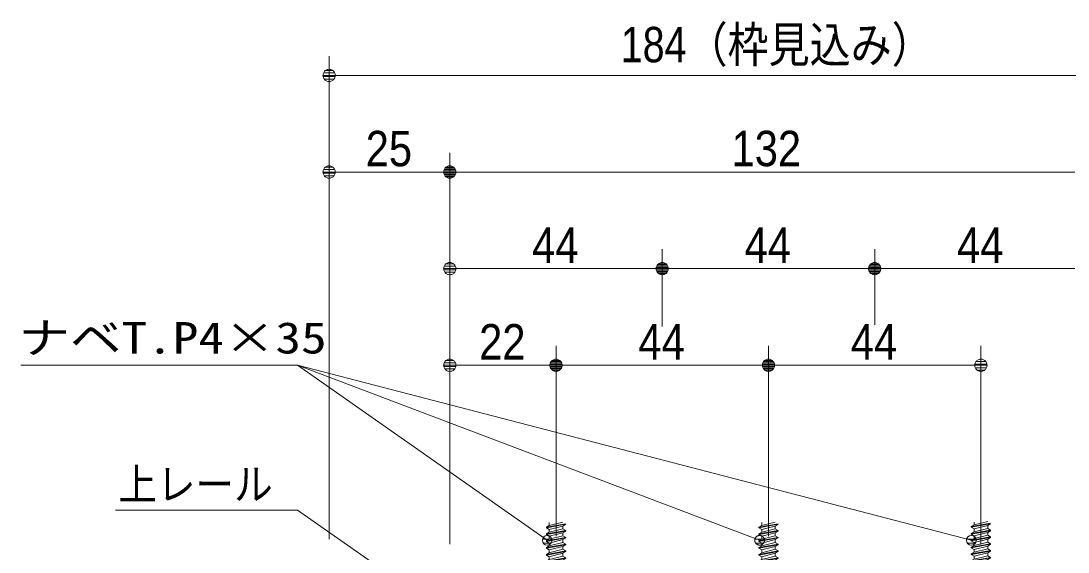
# Model space of a CAD drawing. Units: millimetres, scale not verified, with parts at other scales. Extents: x -6062 to 6062, y -3045 to 3045.
# Drawn here: x 361 to 1445, y 1047 to 1597 of the extents above; entities that cross this region are included whole.
import ezdxf
from ezdxf.enums import TextEntityAlignment as Align

# ---------------------------------------------------------------- set-up
doc = ezdxf.new("R2010")
doc.units = ezdxf.units.MM
doc.header["$LTSCALE"] = 20
for name, color, linetype, lineweight in [('0-0_2寸法-1', 7, 'Continuous', 9), ('0-1_0', 7, 'Continuous', 9), ('0-3_2寸法-3', 7, 'Continuous', 9), ('0-4_3一般', 7, 'Continuous', 9)]:
    doc.layers.add(name, color=color, linetype=linetype, lineweight=lineweight)
doc.styles.add('ＭＳ ゴシック', font='')
doc.styles.add('ＭＳ Ｐゴシック', font='')
doc.styles.get('ＭＳ ゴシック').set_extended_font_data('MS Gothic')
doc.styles.get('ＭＳ Ｐゴシック').set_extended_font_data('MS PGothic')

# ---------------------------------------------------------------- blocks, each defined once
blk = doc.blocks.new('_Dot')
at = {"layer": '0-1_0'}
for p, q in [((-10, 0), (-20, 0)), ((9.78, 2), (-9.78, 2)), ((7.99, 6), (-7.99, 6)), ((9.16, -3.98), (-9.16, -3.98)), ((6, -7.98), (-6, -7.98))]:
    blk.add_line(p, q, dxfattribs=at)
for points in [[(10, 0), (9.92, 1.25), (9.69, 2.49), (9.3, 3.68), (8.76, 4.82), (8.09, 5.88), (7.29, 6.85), (6.37, 7.71), (5.36, 8.44), (4.26, 9.05), (3.09, 9.51), (1.87, 9.82), (0.63, 9.98), (-0.63, 9.98), (-1.87, 9.82), (-3.09, 9.51), (-4.26, 9.05), (-5.36, 8.44), (-6.37, 7.71), (-7.29, 6.85), (-8.09, 5.88), (-8.76, 4.82), (-9.3, 3.68), (-9.69, 2.49), (-9.92, 1.25), (-10, 0), (0, 0)], [(-10, 0), (-9.92, -1.25), (-9.69, -2.49), (-9.3, -3.68), (-8.76, -4.82), (-8.09, -5.88), (-7.29, -6.85), (-6.37, -7.71), (-5.36, -8.44), (-4.26, -9.05), (-3.09, -9.51), (-1.87, -9.82), (-0.63, -9.98), (0.63, -9.98), (1.87, -9.82), (3.09, -9.51), (4.26, -9.05), (5.36, -8.44), (6.37, -7.71), (7.29, -6.85), (8.09, -5.88), (8.76, -4.82), (9.3, -3.68), (9.69, -2.49), (9.92, -1.25), (10, 0), (0, 0)]]:
    blk.add_lwpolyline(points, close=True, dxfattribs=at)
blk = doc.blocks.new('グループ-88')
at = {"layer": '0-4_3一般'}
for p, q in [((53843.7, 21441.6), (54243.7, 21512.2)), ((54183.7, 21560.2), (53903.7, 21489.5)), ((53903.7, 21548.3), (53903.7, 21489.5)), ((54183.7, 21477.6), (54243.7, 21512.2)), ((54183.7, 21477.6), (54183.7, 21418.9)), ((53843.7, 21441.6), (53843.7, 21454.9)), ((54243.7, 21384.2), (53843.7, 21313.6)), ((53843.7, 21313.6), (53903.7, 21348.2)), ((53843.7, 21300.2), (53843.7, 21313.6)), ((53843.7, 21300.2), (53903.7, 21265.6)), ((53903.7, 21406.9), (53903.7, 21348.2)), ((53903.7, 21265.6), (54183.7, 21336.3)), ((54183.7, 21277.5), (53903.7, 21206.9)), ((53903.7, 21265.6), (53903.7, 21206.9)), ((54183.7, 21336.3), (54243.7, 21370.9)), ((54183.7, 21336.3), (54183.7, 21277.5)), ((54243.7, 21242.9), (54183.7, 21277.5)), ((53843.7, 21158.9), (54243.7, 21229.6)), ((53843.7, 21158.9), (53843.7, 21172.2)), ((54243.7, 21101.6), (53843.7, 21030.9)), ((53843.7, 21030.9), (53903.7, 21065.5)), ((53903.7, 21124.3), (53903.7, 21065.5)), ((53903.7, 20982.9), (54183.7, 21053.6)), ((54183.7, 21194.9), (54243.7, 21229.6)), ((54183.7, 21194.9), (54183.7, 21136.2)), ((54183.7, 21053.6), (54243.7, 21088.2)), ((54183.7, 21053.6), (54183.7, 20994.9)), ((54243.7, 21229.6), (54243.7, 21242.9)), ((53843.7, 21017.6), (53843.7, 21030.9)), ((53843.7, 21017.6), (53903.7, 20982.9)), ((53843.7, 20876.2), (54243.7, 20946.9)), ((53843.7, 20876.2), (53843.7, 20889.6)), ((54183.7, 20994.9), (53903.7, 20924.2)), ((53903.7, 20982.9), (53903.7, 20924.2)), ((53903.7, 20841.6), (53903.7, 20782.9)), ((54243.7, 20960.2), (54183.7, 20994.9)), ((54183.7, 20912.3), (54243.7, 20946.9)), ((54183.7, 20912.3), (54183.7, 20853.5)), ((54243.7, 20946.9), (54243.7, 20960.2)), ((54243.7, 20818.9), (53843.7, 20748.2)), ((53843.7, 20748.2), (53903.7, 20782.9)), ((53843.7, 20734.9), (53843.7, 20748.2)), ((53843.7, 20734.9), (53903.5, 20700.4)), ((53853.7, 20654.9), (54233.7, 20654.9)), ((53903.5, 20700.4), (53903.7, 20700.3)), ((53903.7, 20700.3), (54183.7, 20770.9)), ((54183.7, 20770.9), (54243.7, 20805.6)), ((54183.7, 20770.9), (54183.7, 20704.9)), ((54233.7, 20654.9), (54393.7, 20654.9)), ((54393.7, 20654.9), (54393.7, 20582.7)), ((54043.7, 20394.9), (54043.7, 20346.6))]:
    blk.add_line(p, q, dxfattribs=at)
for points in [[(54243.7, 21525.6), (53843.7, 21454.9), (53903.7, 21489.5)], [(53843.7, 21441.6), (53903.7, 21406.9), (54183.7, 21477.6)], [(53843.7, 21300.2), (54243.7, 21370.9), (54243.7, 21384.2)], [(54243.7, 21384.2), (54183.7, 21418.9), (53903.7, 21348.2)], [(54243.7, 21242.9), (53843.7, 21172.2), (53903.7, 21206.9)], [(53843.7, 21158.9), (53903.7, 21124.3), (54183.7, 21194.9)], [(53843.7, 21017.6), (54243.7, 21088.2), (54243.7, 21101.6)], [(54243.7, 21101.6), (54183.7, 21136.2), (53903.7, 21065.5)], [(54243.7, 20960.2), (53843.7, 20889.6), (53903.7, 20924.2)], [(53843.7, 20876.2), (53903.7, 20841.6), (54183.7, 20912.3)], [(54243.7, 20818.9), (54183.7, 20853.5), (53903.7, 20782.9)], [(53693.7, 20582.7), (53693.7, 20654.9), (53853.7, 20654.9)], [(53843.7, 20734.9), (54243.7, 20805.6), (54243.7, 20818.9)]]:
    blk.add_lwpolyline(points, dxfattribs=at)
for centre, radius, start, end in [((53853.7, 20704.9), 50, 270, 312.40515), ((53853.7, 20704.9), 50, 312.40515, 354.8103), ((54233.7, 20704.9), 50, 180, 225), ((54233.7, 20704.9), 50, 225, 270), ((53793.7, 20582.7), 100, 180, 205.65891), ((53793.7, 20582.7), 100, 205.65891, 231.31781), ((54043.7, 20894.9), 500, 231.31781, 250.65891), ((54043.7, 20894.9), 500, 250.65891, 270), ((54043.7, 20894.9), 500, 270, 289.34109), ((54043.7, 20894.9), 500, 289.34109, 308.68219), ((54293.7, 20582.7), 100, 308.68219, 334.34109), ((54293.7, 20582.7), 100, 334.34109, 0)]:
    blk.add_arc(centre, radius, start, end, dxfattribs=at)
blk = doc.blocks.new('グループ-93')
at = {"layer": '0-4_3一般'}
for p, q in [((58643.7, 21525.6), (58243.7, 21454.9)), ((58243.7, 21441.6), (58643.7, 21512.2)), ((58243.7, 21454.9), (58303.7, 21489.5)), ((58583.7, 21560.2), (58303.7, 21489.5)), ((58303.7, 21548.3), (58303.7, 21489.5)), ((58303.7, 21406.9), (58583.7, 21477.6)), ((58583.7, 21477.6), (58643.7, 21512.2)), ((58583.7, 21477.6), (58583.7, 21418.9)), ((58243.7, 21441.6), (58243.7, 21454.9)), ((58243.7, 21441.6), (58303.7, 21406.9)), ((58243.7, 21300.2), (58643.7, 21370.9)), ((58243.7, 21300.2), (58243.7, 21313.6)), ((58583.7, 21418.9), (58303.7, 21348.2)), ((58303.7, 21406.9), (58303.7, 21348.2)), ((58303.7, 21265.6), (58303.7, 21206.9)), ((58643.7, 21384.2), (58583.7, 21418.9)), ((58583.7, 21336.3), (58643.7, 21370.9)), ((58583.7, 21336.3), (58583.7, 21277.5)), ((58643.7, 21370.9), (58643.7, 21384.2)), ((58643.7, 21242.9), (58243.7, 21172.2)), ((58243.7, 21172.2), (58303.7, 21206.9)), ((58243.7, 21158.9), (58243.7, 21172.2)), ((58243.7, 21158.9), (58303.7, 21124.3)), ((58243.7, 21017.6), (58643.7, 21088.2)), ((58303.7, 21124.3), (58583.7, 21194.9)), ((58583.7, 21136.2), (58303.7, 21065.5)), ((58303.7, 21124.3), (58303.7, 21065.5)), ((58583.7, 21194.9), (58643.7, 21229.6)), ((58583.7, 21194.9), (58583.7, 21136.2)), ((58643.7, 21101.6), (58583.7, 21136.2)), ((58583.7, 21053.6), (58643.7, 21088.2)), ((58583.7, 21053.6), (58583.7, 20994.9)), ((58643.7, 21088.2), (58643.7, 21101.6)), ((58243.7, 21017.6), (58243.7, 21030.9)), ((58643.7, 20960.2), (58243.7, 20889.6)), ((58243.7, 20889.6), (58303.7, 20924.2)), ((58243.7, 20876.2), (58243.7, 20889.6)), ((58243.7, 20876.2), (58303.7, 20841.6)), ((58303.7, 20982.9), (58303.7, 20924.2)), ((58303.7, 20841.6), (58583.7, 20912.3)), ((58583.7, 20853.5), (58303.7, 20782.9)), ((58303.7, 20841.6), (58303.7, 20782.9)), ((58583.7, 20912.3), (58643.7, 20946.9)), ((58583.7, 20912.3), (58583.7, 20853.5)), ((58643.7, 20818.9), (58583.7, 20853.5)), ((58093.7, 20654.9), (58253.7, 20654.9)), ((58093.7, 20582.7), (58093.7, 20654.9)), ((58243.7, 20734.9), (58643.7, 20805.6)), ((58243.7, 20734.9), (58243.7, 20748.2)), ((58243.7, 20734.9), (58303.5, 20700.4)), ((58303.5, 20700.4), (58303.7, 20700.3)), ((58303.7, 20700.3), (58583.7, 20770.9)), ((58583.7, 20770.9), (58643.7, 20805.6)), ((58583.7, 20770.9), (58583.7, 20704.9)), ((58643.7, 20805.6), (58643.7, 20818.9)), ((58793.7, 20654.9), (58793.7, 20582.7)), ((58443.7, 20394.9), (58443.7, 20346.6))]:
    blk.add_line(p, q, dxfattribs=at)
for points in [[(58643.7, 21384.2), (58243.7, 21313.6), (58303.7, 21348.2)], [(58243.7, 21300.2), (58303.7, 21265.6), (58583.7, 21336.3)], [(58643.7, 21242.9), (58583.7, 21277.5), (58303.7, 21206.9)], [(58243.7, 21158.9), (58643.7, 21229.6), (58643.7, 21242.9)], [(58643.7, 21101.6), (58243.7, 21030.9), (58303.7, 21065.5)], [(58243.7, 21017.6), (58303.7, 20982.9), (58583.7, 21053.6)], [(58243.7, 20876.2), (58643.7, 20946.9), (58643.7, 20960.2)], [(58643.7, 20960.2), (58583.7, 20994.9), (58303.7, 20924.2)], [(58643.7, 20818.9), (58243.7, 20748.2), (58303.7, 20782.9)], [(58253.7, 20654.9), (58633.7, 20654.9), (58793.7, 20654.9)]]:
    blk.add_lwpolyline(points, dxfattribs=at)
for centre, radius, start, end in [((58253.7, 20704.9), 50, 270, 312.40515), ((58253.7, 20704.9), 50, 312.40515, 354.8103), ((58633.7, 20704.9), 50, 180, 225), ((58633.7, 20704.9), 50, 225, 270), ((58193.7, 20582.7), 100, 180, 205.65891), ((58193.7, 20582.7), 100, 205.65891, 231.31781), ((58443.7, 20894.9), 500, 231.31781, 250.65891), ((58443.7, 20894.9), 500, 250.65891, 270), ((58443.7, 20894.9), 500, 270, 289.34109), ((58443.7, 20894.9), 500, 289.34109, 308.68219), ((58693.7, 20582.7), 100, 308.68219, 334.34109), ((58693.7, 20582.7), 100, 334.34109, 0)]:
    blk.add_arc(centre, radius, start, end, dxfattribs=at)
blk = doc.blocks.new('グループ-101')
at = {"layer": '0-4_3一般'}
for p, q in [((62643.7, 21451.6), (63043.7, 21522.2)), ((62983.7, 21570.2), (62703.7, 21499.5)), ((62703.7, 21558.3), (62703.7, 21499.5)), ((62983.7, 21487.6), (63043.7, 21522.2)), ((62983.7, 21487.6), (62983.7, 21428.9)), ((62643.7, 21451.6), (62643.7, 21464.9)), ((63043.7, 21394.2), (62643.7, 21323.6)), ((62643.7, 21323.6), (62703.7, 21358.2)), ((62643.7, 21310.2), (62643.7, 21323.6)), ((62643.7, 21310.2), (62703.7, 21275.6)), ((62703.7, 21416.9), (62703.7, 21358.2)), ((62703.7, 21275.6), (62983.7, 21346.3)), ((62983.7, 21287.5), (62703.7, 21216.9)), ((62703.7, 21275.6), (62703.7, 21216.9)), ((62983.7, 21346.3), (63043.7, 21380.9)), ((62983.7, 21346.3), (62983.7, 21287.5)), ((63043.7, 21252.9), (62983.7, 21287.5)), ((62643.7, 21168.9), (63043.7, 21239.6)), ((62643.7, 21168.9), (62643.7, 21182.2)), ((63043.7, 21111.6), (62643.7, 21040.9)), ((62643.7, 21040.9), (62703.7, 21075.5)), ((62643.7, 21027.6), (62643.7, 21040.9)), ((62703.7, 21134.3), (62703.7, 21075.5)), ((62703.7, 20992.9), (62983.7, 21063.6)), ((62983.7, 21204.9), (63043.7, 21239.6)), ((62983.7, 21204.9), (62983.7, 21146.2)), ((62983.7, 21063.6), (63043.7, 21098.2)), ((62983.7, 21063.6), (62983.7, 21004.9)), ((63043.7, 21239.6), (63043.7, 21252.9)), ((62643.7, 21027.6), (62703.7, 20992.9)), ((62643.7, 20886.2), (63043.7, 20956.9)), ((62643.7, 20886.2), (62643.7, 20899.6)), ((63043.7, 20828.9), (62643.7, 20758.2)), ((62983.7, 21004.9), (62703.7, 20934.2)), ((62703.7, 20992.9), (62703.7, 20934.2)), ((62703.7, 20851.6), (62703.7, 20792.9)), ((63043.7, 20970.2), (62983.7, 21004.9)), ((62983.7, 20922.3), (63043.7, 20956.9)), ((62983.7, 20922.3), (62983.7, 20863.5)), ((63043.7, 20956.9), (63043.7, 20970.2)), ((62643.7, 20758.2), (62703.7, 20792.9)), ((62643.7, 20744.9), (62643.7, 20758.2)), ((62643.7, 20744.9), (62703.5, 20710.4)), ((62653.7, 20664.9), (63033.7, 20664.9)), ((62703.5, 20710.4), (62703.7, 20710.3)), ((62703.7, 20710.3), (62983.7, 20780.9)), ((62983.7, 20780.9), (63043.7, 20815.6)), ((62983.7, 20780.9), (62983.7, 20714.9)), ((63033.7, 20664.9), (63193.7, 20664.9)), ((63193.7, 20664.9), (63193.7, 20592.7)), ((62843.7, 20404.9), (62843.7, 20356.6))]:
    blk.add_line(p, q, dxfattribs=at)
for points in [[(63043.7, 21535.6), (62643.7, 21464.9), (62703.7, 21499.5)], [(62643.7, 21451.6), (62703.7, 21416.9), (62983.7, 21487.6)], [(62643.7, 21310.2), (63043.7, 21380.9), (63043.7, 21394.2)], [(63043.7, 21394.2), (62983.7, 21428.9), (62703.7, 21358.2)], [(63043.7, 21252.9), (62643.7, 21182.2), (62703.7, 21216.9)], [(62643.7, 21168.9), (62703.7, 21134.3), (62983.7, 21204.9)], [(62643.7, 21027.6), (63043.7, 21098.2), (63043.7, 21111.6)], [(63043.7, 21111.6), (62983.7, 21146.2), (62703.7, 21075.5)], [(63043.7, 20970.2), (62643.7, 20899.6), (62703.7, 20934.2)], [(62643.7, 20886.2), (62703.7, 20851.6), (62983.7, 20922.3)], [(62643.7, 20744.9), (63043.7, 20815.6), (63043.7, 20828.9)], [(63043.7, 20828.9), (62983.7, 20863.5), (62703.7, 20792.9)], [(62493.7, 20592.7), (62493.7, 20664.9), (62653.7, 20664.9)]]:
    blk.add_lwpolyline(points, dxfattribs=at)
for centre, radius, start, end in [((62653.7, 20714.9), 50, 270, 312.40515), ((62653.7, 20714.9), 50, 312.40515, 354.8103), ((63033.7, 20714.9), 50, 180, 225), ((63033.7, 20714.9), 50, 225, 270), ((62593.7, 20592.7), 100, 180, 205.65891), ((62593.7, 20592.7), 100, 205.65891, 231.31781), ((62843.7, 20904.9), 500, 231.31781, 250.65891), ((62843.7, 20904.9), 500, 250.65891, 270), ((62843.7, 20904.9), 500, 270, 289.34109), ((62843.7, 20904.9), 500, 289.34109, 308.68219), ((63093.7, 20592.7), 100, 308.68219, 334.34109), ((63093.7, 20592.7), 100, 334.34109, 0)]:
    blk.add_arc(centre, radius, start, end, dxfattribs=at)
blk = doc.blocks.new('グループ-107')
at = {"layer": '0-4_3一般'}
for name in ['グループ-88', 'グループ-93', 'グループ-101']:
    blk.add_blockref(name, (0, 0), dxfattribs=at)
blk = doc.blocks.new('グループ-108')
at = {"layer": '0-4_3一般'}
blk.add_blockref('グループ-107', (0, 0), dxfattribs=at)

msp = doc.modelspace()

# ---------------------------------------------------------------- linework, layer by layer
at = {"layer": '0-0_2寸法-1'}
for p, q in [((679.68, 1460.25), (679.68, 1560.25)), ((692.4, 1540.25), (1586.97, 1540.25)), ((679.68, 1060.25), (679.68, 1460.25)), ((804.68, 1360.25), (804.68, 1460.25)), ((804.68, 1360.25), (804.68, 1460.25)), ((791.97, 1440.25), (692.4, 1440.25)), ((817.4, 1440.25), (1451.97, 1440.25)), ((804.68, 1260.25), (804.68, 1360.25)), ((1024.68, 1280.25), (1024.68, 1360.25)), ((1024.68, 1280.25), (1024.68, 1360.25)), ((1244.68, 1282.25), (1244.68, 1360.25)), ((1244.68, 1282.25), (1244.68, 1360.25)), ((817.4, 1340.25), (1011.97, 1340.25)), ((1037.4, 1340.25), (1231.97, 1340.25)), ((1451.97, 1340.25), (1257.4, 1340.25)), ((804.68, 1055.25), (804.68, 1260.25)), ((914.68, 1063.29), (914.68, 1260.25)), ((914.68, 1063.29), (914.68, 1260.25)), ((1134.68, 1063.29), (1134.68, 1260.25)), ((1134.68, 1063.29), (1134.68, 1260.25)), ((1354.68, 1054.75), (1354.68, 1260.25)), ((901.97, 1240.25), (817.4, 1240.25)), ((927.4, 1240.25), (1121.97, 1240.25)), ((1341.97, 1240.25), (1147.4, 1240.25))]:
    msp.add_line(p, q, dxfattribs=at)
at = {"layer": '0-3_2寸法-3'}
for p, q in [((646.86, 1240.25), (1125.55, 1059.11)), ((646.86, 1240.25), (1344.68, 1059.11)), ((905.71, 1064.11), (905.39, 1064.11)), ((905.71, 1064.11), (905.39, 1064.11)), ((1125.92, 1064.11), (1125.18, 1064.11)), ((1125.92, 1064.11), (1125.18, 1064.11)), ((1344.86, 1064.11), (1344.51, 1064.11)), ((1344.86, 1064.11), (1344.51, 1064.11)), ((910.44, 1060.11), (900.66, 1060.11)), ((909.55, 1056.11), (901.55, 1056.11)), ((1130.46, 1060.11), (1120.64, 1060.11)), ((1129.55, 1056.11), (1121.55, 1056.11)), ((1349.58, 1060.11), (1339.79, 1060.11)), ((1348.68, 1056.11), (1340.69, 1056.11))]:
    msp.add_line(p, q, dxfattribs=at)
for points in [[(905.55, 1059.11), (646.86, 1240.25), (360.56, 1240.25)], [(804.68, 979.74), (646.86, 1090.25), (458.57, 1090.25)], [(1120.62, 1058.25), (1120.58, 1058.49), (1120.56, 1058.74), (1120.54, 1058.98), (1120.54, 1059.23), (1120.55, 1059.47), (1120.58, 1059.72), (1120.61, 1059.96), (1120.66, 1060.2), (1120.72, 1060.44), (1120.79, 1060.68), (1120.87, 1060.91), (1120.97, 1061.13), (1121.07, 1061.36), (1121.19, 1061.57), (1121.31, 1061.78), (1121.45, 1061.99), (1121.6, 1062.19), (1121.75, 1062.38), (1121.92, 1062.56), (1122.09, 1062.73), (1122.27, 1062.9), (1122.46, 1063.05), (1122.66, 1063.2), (1122.86, 1063.34), (1123.07, 1063.46), (1123.29, 1063.58), (1123.51, 1063.69), (1123.74, 1063.78), (1123.97, 1063.86), (1124.21, 1063.94), (1124.44, 1064), (1124.69, 1064.04), (1124.93, 1064.08), (1125.17, 1064.11), (1125.42, 1064.12), (1125.66, 1064.12), (1125.91, 1064.11), (1126.15, 1064.08), (1126.4, 1064.05)], [(1120.87, 1060.91), (1120.97, 1061.13), (1121.07, 1061.36), (1121.19, 1061.57), (1121.31, 1061.78), (1121.45, 1061.99), (1121.6, 1062.19), (1121.75, 1062.38), (1121.92, 1062.56), (1122.09, 1062.73), (1122.27, 1062.9), (1122.46, 1063.05), (1122.66, 1063.2), (1122.86, 1063.34), (1123.07, 1063.46), (1123.29, 1063.58), (1123.51, 1063.69), (1123.74, 1063.78), (1123.97, 1063.86), (1124.21, 1063.94), (1124.44, 1064), (1124.69, 1064.04), (1124.93, 1064.08), (1125.17, 1064.11), (1125.42, 1064.12), (1125.66, 1064.12), (1125.91, 1064.11), (1126.15, 1064.08), (1126.4, 1064.05), (1126.64, 1064), (1126.88, 1063.94), (1127.11, 1063.87), (1127.34, 1063.79), (1127.57, 1063.69), (1127.79, 1063.59), (1128.01, 1063.47), (1128.22, 1063.35), (1128.43, 1063.21), (1128.62, 1063.06), (1128.81, 1062.91)], [(1126.4, 1064.05), (1126.64, 1064), (1126.88, 1063.94), (1127.11, 1063.87), (1127.34, 1063.79), (1127.57, 1063.69), (1127.79, 1063.59), (1128.01, 1063.47), (1128.22, 1063.35), (1128.43, 1063.21), (1128.62, 1063.06), (1128.81, 1062.91), (1129, 1062.74), (1129.17, 1062.57), (1129.34, 1062.39), (1129.49, 1062.2), (1129.64, 1062), (1129.78, 1061.8), (1129.9, 1061.59), (1130.02, 1061.37), (1130.12, 1061.15), (1130.22, 1060.92), (1130.3, 1060.69), (1130.37, 1060.46), (1130.43, 1060.22), (1130.48, 1059.98), (1130.52, 1059.73), (1130.54, 1059.49), (1130.56, 1059.24), (1130.56, 1059), (1130.54, 1058.75), (1130.52, 1058.51), (1130.48, 1058.26), (1130.44, 1058.02), (1130.38, 1057.78), (1130.31, 1057.55), (1130.22, 1057.32), (1130.13, 1057.09), (1130.03, 1056.87), (1129.91, 1056.65)], [(1128.81, 1062.91), (1129, 1062.74), (1129.17, 1062.57), (1129.34, 1062.39), (1129.49, 1062.2), (1129.64, 1062), (1129.78, 1061.8), (1129.9, 1061.59), (1130.02, 1061.37), (1130.12, 1061.15), (1130.22, 1060.92), (1130.3, 1060.69), (1130.37, 1060.46), (1130.43, 1060.22), (1130.48, 1059.98), (1130.52, 1059.73), (1130.54, 1059.49), (1130.56, 1059.24), (1130.56, 1059), (1130.54, 1058.75), (1130.52, 1058.51), (1130.48, 1058.26), (1130.44, 1058.02), (1130.38, 1057.78), (1130.31, 1057.55), (1130.22, 1057.32), (1130.13, 1057.09), (1130.03, 1056.87), (1129.91, 1056.65), (1129.78, 1056.44), (1129.65, 1056.24), (1129.5, 1056.04), (1129.35, 1055.85), (1129.18, 1055.67), (1129.01, 1055.49), (1128.83, 1055.33), (1128.64, 1055.17), (1128.44, 1055.02), (1128.24, 1054.89), (1128.02, 1054.76)], [(1121.76, 1055.84), (1121.61, 1056.02), (1121.46, 1056.22), (1121.32, 1056.43), (1121.2, 1056.64), (1121.08, 1056.85), (1120.97, 1057.08), (1120.88, 1057.3), (1120.8, 1057.53), (1120.73, 1057.77), (1120.67, 1058.01), (1120.62, 1058.25), (1120.58, 1058.49), (1120.56, 1058.74), (1120.54, 1058.98), (1120.54, 1059.23), (1120.55, 1059.47), (1120.58, 1059.72), (1120.61, 1059.96), (1120.66, 1060.2), (1120.72, 1060.44), (1120.79, 1060.68), (1120.87, 1060.91)], [(1128.02, 1054.76), (1127.81, 1054.64), (1127.59, 1054.54), (1127.36, 1054.44), (1127.13, 1054.36), (1126.89, 1054.29), (1126.65, 1054.23), (1126.41, 1054.18), (1126.17, 1054.14), (1125.93, 1054.12), (1125.68, 1054.11), (1125.43, 1054.11), (1125.19, 1054.12), (1124.94, 1054.14), (1124.7, 1054.18), (1124.46, 1054.22), (1124.22, 1054.28), (1123.99, 1054.35), (1123.75, 1054.44), (1123.53, 1054.53), (1123.31, 1054.64), (1123.09, 1054.75), (1122.88, 1054.88), (1122.67, 1055.01), (1122.48, 1055.16), (1122.28, 1055.32), (1122.1, 1055.48), (1121.93, 1055.65), (1121.76, 1055.84), (1121.61, 1056.02), (1121.46, 1056.22), (1121.32, 1056.43), (1121.2, 1056.64), (1121.08, 1056.85), (1120.97, 1057.08), (1120.88, 1057.3), (1120.8, 1057.53), (1120.73, 1057.77), (1120.67, 1058.01), (1120.62, 1058.25)], [(1129.91, 1056.65), (1129.78, 1056.44), (1129.65, 1056.24), (1129.5, 1056.04), (1129.35, 1055.85), (1129.18, 1055.67), (1129.01, 1055.49), (1128.83, 1055.33), (1128.64, 1055.17), (1128.44, 1055.02), (1128.24, 1054.89), (1128.02, 1054.76), (1127.81, 1054.64), (1127.59, 1054.54), (1127.36, 1054.44), (1127.13, 1054.36), (1126.89, 1054.29), (1126.65, 1054.23), (1126.41, 1054.18), (1126.17, 1054.14), (1125.93, 1054.12), (1125.68, 1054.11), (1125.43, 1054.11), (1125.19, 1054.12), (1124.94, 1054.14), (1124.7, 1054.18), (1124.46, 1054.22), (1124.22, 1054.28), (1123.99, 1054.35), (1123.75, 1054.44), (1123.53, 1054.53), (1123.31, 1054.64), (1123.09, 1054.75), (1122.88, 1054.88), (1122.67, 1055.01), (1122.48, 1055.16), (1122.28, 1055.32), (1122.1, 1055.48), (1121.93, 1055.65), (1121.76, 1055.84)]]:
    msp.add_lwpolyline(points, dxfattribs=at)
for centre in [(905.55, 1059.11), (905.55, 1059.11), (1344.68, 1059.11), (1344.68, 1059.11)]:
    msp.add_circle(centre, 5.01, dxfattribs=at)

# ---------------------------------------------------------------- block references
at = {"layer": '0-0_2寸法-1', "xscale": 0.6356201, "yscale": 0.6356201, "rotation": 180}
for p in [(679.68, 1540.25), (679.68, 1440.25), (804.68, 1440.25), (804.68, 1340.25), (1024.68, 1340.25), (1244.68, 1340.25), (804.68, 1240.25), (914.68, 1240.25), (1134.68, 1240.25)]:
    msp.add_blockref('_Dot', p, dxfattribs=at)
at = {"layer": '0-0_2寸法-1', "xscale": 0.6356201, "yscale": 0.6356201}
for p in [(804.68, 1440.25), (1024.68, 1340.25), (1244.68, 1340.25), (914.68, 1240.25), (1134.68, 1240.25), (1354.68, 1240.25)]:
    msp.add_blockref('_Dot', p, dxfattribs=at)
at = {"layer": '0-4_3一般', "xscale": 0.05, "yscale": 0.05}
msp.add_blockref('グループ-108', (-1787.5, 0), dxfattribs=at)

# ---------------------------------------------------------------- texts
at = {"layer": '0-0_2寸法-1', "style": 'ＭＳ Ｐゴシック'}
for s, width, p in [('184（枠見込み）', 0.85, (981.77, 1542.78)), ('25', 0.9, (717.59, 1435.19)), ('132', 0.9, (1096.46, 1435.29)), ('44', 0.9, (889.99, 1335.19)), ('44', 0.9, (1109.99, 1335.19)), ('44', 0.9, (1329.99, 1335.19)), ('22', 0.9, (835.09, 1235.19)), ('44', 0.9, (999.99, 1235.19)), ('44', 0.9, (1219.99, 1235.19))]:
    msp.add_text(s, height=36.66, dxfattribs=dict(at, width=width)).set_placement(p, align=Align.BOTTOM_LEFT)
at = {"layer": '0-3_2寸法-3', "style": 'ＭＳ ゴシック'}
for s, width, p in [('ナベT.P4×35', 1.2, (358.06, 1242.64)), ('上レール', 0.9, (461.46, 1091.08))]:
    msp.add_text(s, height=32.55, dxfattribs=dict(at, width=width)).set_placement(p, align=Align.BOTTOM_LEFT)

doc.saveas('drawing.dxf')
